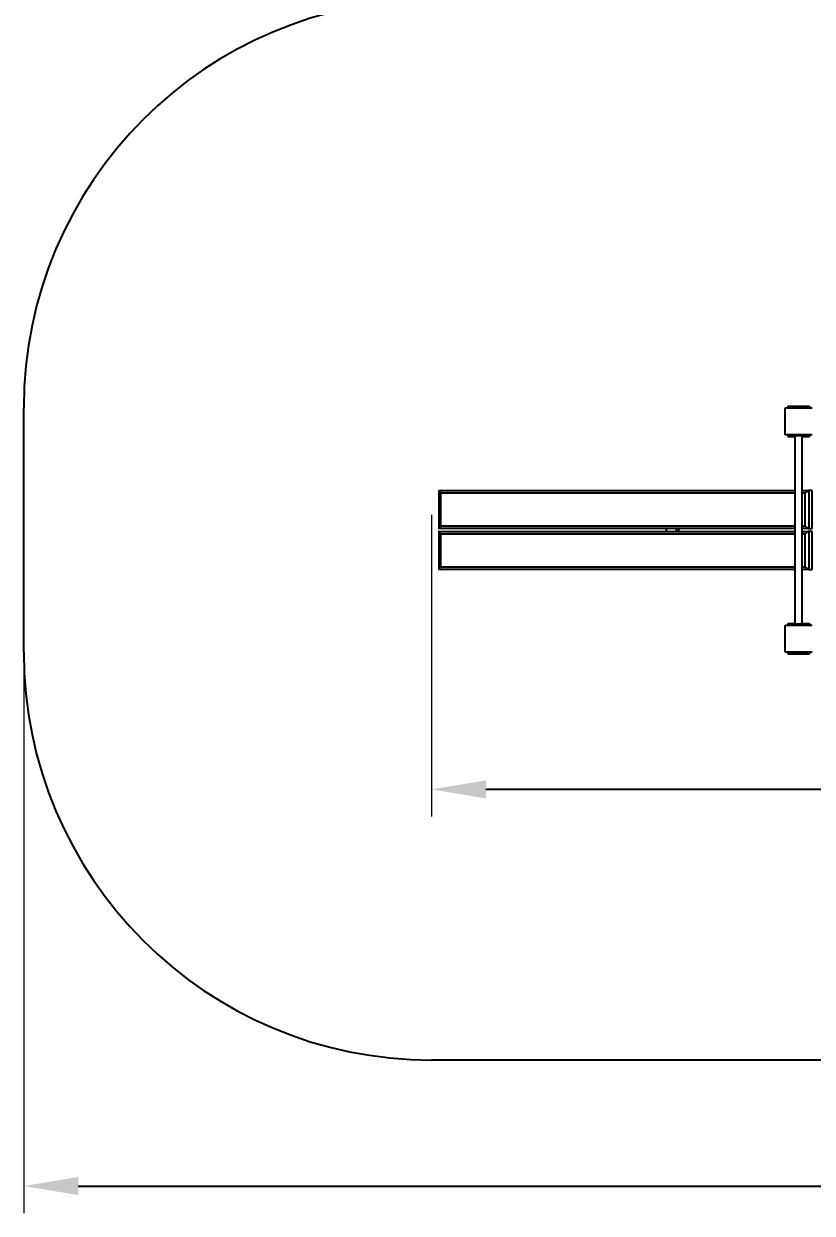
# Model space of a CAD drawing. Header units: millimetres. Extents: x -6755 to 6051, y -4026 to 4737.
# Drawn here: x -6755 to -3855, y -4026 to 349 of the extents above; entities that cross this region are included whole.
import ezdxf

# ---------------------------------------------------------------- set-up
doc = ezdxf.new("R2010")
doc.units = ezdxf.units.MM
for name, color, linetype in [('DiKom', 7, 'Continuous'), ('DIKOM_РАЗМЕР_ЗОНА', 7, 'Continuous'), ('DIKOM_РАЗМЕР_ОБЪЕКТА', 7, 'Continuous')]:
    doc.layers.add(name, color=color, linetype=linetype)
doc.styles.add('style1', font='arial.ttf', dxfattribs={"width": 0.8})
doc.dimstyles.new('1-50', dxfattribs={"dimtxt": 300, "dimasz": 200, "dimexe": 100, "dimexo": 0, "dimgap": 100, "dimtad": 1, "dimdec": 0, "dimtxsty": 'style1', "dimcen": 0, "dimclrd": 7, "dimclre": 7, "dimadec": 1, "dimazin": 2, "dimtfac": 1, "dimtdec": 0, "dimtmove": 0, "dimatfit": 3, "dimfxl": 0, "dimlwd": 25, "dimlwe": 18, "dimarcsym": 0})

# ---------------------------------------------------------------- blocks, each defined once
blk = doc.blocks.new('*D9')
at = {"layer": 'Defpoints', "color": 0, "transparency": 16777216}
for p in [(-5255, -1457), (3945, -1883.6), (-5255, -2467.3)]:
    blk.add_point(p, dxfattribs=at)
at = {"layer": 'DIKOM_РАЗМЕР_ОБЪЕКТА', "color": 7, "lineweight": 18, "transparency": 16777216}
for p, q in [((-5255, -1457), (-5255, -2567.3)), ((3945, -1883.6), (3945, -2567.3))]:
    blk.add_line(p, q, dxfattribs=at)
at = {"layer": 'DIKOM_РАЗМЕР_ОБЪЕКТА', "color": 7, "lineweight": 25, "transparency": 16777216}
blk.add_line((3745, -2467.3), (-5055, -2467.3), dxfattribs=at)
at = {"layer": 'DIKOM_РАЗМЕР_ОБЪЕКТА', "color": 7, "transparency": 16777216}
for points in [[(-5055, -2434), (-5055, -2500.6), (-5255, -2467.3)], [(3745, -2434), (3745, -2500.6), (3945, -2467.3)]]:
    blk.add_solid(points, dxfattribs=at)
at = {"layer": 'DIKOM_РАЗМЕР_ОБЪЕКТА', "color": 0, "transparency": 16777216, "insert": (-1405.6, -2214.1), "char_height": 300, "attachment_point": 5, "style": 'style1'}
blk.add_mtext('9200', dxfattribs=at)
blk = doc.blocks.new('*D11')
at = {"layer": 'Defpoints', "color": 0, "transparency": 16777216}
for p in [(-6755, -1512.9), (5445, -1512.9), (5445, -3926.5)]:
    blk.add_point(p, dxfattribs=at)
at = {"layer": 'DIKOM_РАЗМЕР_ЗОНА', "color": 7, "lineweight": 18, "transparency": 16777216}
for p, q in [((-6755, -1512.9), (-6755, -4026.5)), ((5445, -1512.9), (5445, -4026.5))]:
    blk.add_line(p, q, dxfattribs=at)
at = {"layer": 'DIKOM_РАЗМЕР_ЗОНА', "color": 7, "lineweight": 25, "transparency": 16777216}
blk.add_line((-6555, -3926.5), (5245, -3926.5), dxfattribs=at)
at = {"layer": 'DIKOM_РАЗМЕР_ЗОНА', "color": 7, "transparency": 16777216}
for points in [[(-6555, -3893.2), (-6555, -3959.8), (-6755, -3926.5)], [(5245, -3893.2), (5245, -3959.8), (5445, -3926.5)]]:
    blk.add_solid(points, dxfattribs=at)
at = {"layer": 'DIKOM_РАЗМЕР_ЗОНА', "color": 0, "transparency": 16777216, "insert": (-417.9, -3673.3), "char_height": 300, "attachment_point": 5, "style": 'style1'}
blk.add_mtext('12200', dxfattribs=at)

msp = doc.modelspace()

# ---------------------------------------------------------------- linework, layer by layer
for p, q in [((-3955, -1162.9), (-3955, -1062.9)), ((-3955, -1062.9), (-3955, -1062.9)), ((-3955, -1162.9), (-3955, -1062.9)), ((-3955, -1062.9), (-3945, -1062.9)), ((-3945, -1056.9), (-3945, -1062.9)), ((-3945, -1056.9), (-3925, -1056.9)), ((-3945, -1056.9), (-3945, -1062.9)), ((-3945, -1056.9), (-3945, -1056.9)), ((-3945, -1062.9), (-3855, -1062.9)), ((-3925, -1056.9), (-3925, -1062.9)), ((-3925, -1056.9), (-3885, -1056.9)), ((-3885, -1056.9), (-3885, -1062.9)), ((-3885, -1056.9), (-3865, -1056.9)), ((-3865, -1056.9), (-3865, -1062.9)), ((-3955, -1162.9), (-3955, -1162.9)), ((-3945, -1162.9), (-3955, -1162.9)), ((-3945, -1162.9), (-3945, -1168.9)), ((-3945, -1162.9), (-3945, -1168.9)), ((-3855, -1162.9), (-3945, -1162.9)), ((-3945, -1168.9), (-3925, -1168.9)), ((-3945, -1168.9), (-3945, -1168.9)), ((-3925, -1166.9), (-3925, -1162.9)), ((-3925, -1166.9), (-3925, -1162.9)), ((-3925, -1166.9), (-3925, -1162.9)), ((-3925, -1166.9), (-3925, -1162.9)), ((-3925, -1162.9), (-3925, -1168.9)), ((-3885, -1166.9), (-3925, -1166.9)), ((-3925, -1166.9), (-3925, -1166.9)), ((-3925, -1166.9), (-3925, -1166.9)), ((-3925, -1168.9), (-3918.5, -1168.9)), ((-3918.5, -1166.9), (-3918.5, -1858.9)), ((-3918.5, -1166.9), (-3918.5, -1858.9)), ((-3891.5, -1858.9), (-3891.5, -1166.9)), ((-3891.5, -1168.9), (-3885, -1168.9)), ((-3885, -1166.9), (-3885, -1162.9)), ((-3885, -1166.9), (-3885, -1168.9)), ((-3885, -1168.9), (-3865, -1168.9)), ((-3865, -1162.9), (-3865, -1168.9)), ((-5228.1, -1368.8), (-5228.1, -1507)), ((-5227.1, -1367.9), (-3918.5, -1367.9)), ((-5222.3, -1377.9), (-5222.3, -1497.9)), ((-3918.5, -1377.9), (-5222.3, -1377.9)), ((-3891.5, -1367.9), (-3867.7, -1367.9)), ((-3881, -1377.9), (-3891.5, -1377.9)), ((-3881, -1497.9), (-3881, -1377.9)), ((-3867.7, -1367.9), (-3867.7, -1507.9)), ((-3855, -1367.9), (-3867.7, -1367.9)), ((-3855, -1507.9), (-3855, -1367.9)), ((-5228.1, -1518.8), (-5228.1, -1657)), ((-3918.5, -1507.9), (-5227.1, -1507.9)), ((-5227.1, -1517.9), (-3918.5, -1517.9)), ((-5222.3, -1497.9), (-3918.5, -1497.9)), ((-5222.3, -1527.9), (-5222.3, -1647.9)), ((-3918.5, -1527.9), (-5222.3, -1527.9)), ((-4390.5, -1517.9), (-4390.5, -1507.9)), ((-4354.2, -1517.9), (-4354.2, -1507.9)), ((-4345.8, -1517.9), (-4345.8, -1507.9)), ((-3891.5, -1497.9), (-3881, -1497.9)), ((-3867.7, -1507.9), (-3891.5, -1507.9)), ((-3891.5, -1517.9), (-3867.7, -1517.9)), ((-3881, -1527.9), (-3891.5, -1527.9)), ((-3881, -1647.9), (-3881, -1527.9)), ((-3867.7, -1507.9), (-3855, -1507.9)), ((-3867.7, -1517.9), (-3867.7, -1657.9)), ((-3855, -1517.9), (-3867.7, -1517.9)), ((-3855, -1657.9), (-3855, -1517.9)), ((-3918.5, -1657.9), (-5227.1, -1657.9)), ((-5222.3, -1647.9), (-3918.5, -1647.9)), ((-3891.5, -1647.9), (-3881, -1647.9)), ((-3867.7, -1657.9), (-3891.5, -1657.9)), ((-3867.7, -1657.9), (-3855, -1657.9)), ((-3955, -1962.9), (-3955, -1862.9)), ((-3955, -1862.9), (-3945, -1862.9)), ((-3955, -1962.9), (-3955, -1862.9)), ((-3955, -1862.9), (-3955, -1862.9)), ((-3945, -1856.9), (-3945, -1862.9)), ((-3945, -1856.9), (-3925, -1856.9)), ((-3945, -1856.9), (-3945, -1862.9)), ((-3945, -1856.9), (-3945, -1856.9)), ((-3945, -1862.9), (-3855, -1862.9)), ((-3925, -1856.9), (-3925, -1862.9)), ((-3925, -1856.9), (-3918.5, -1856.9)), ((-3925, -1862.9), (-3925, -1858.9)), ((-3925, -1862.9), (-3925, -1858.9)), ((-3925, -1858.9), (-3925, -1858.9)), ((-3925, -1862.9), (-3925, -1858.9)), ((-3885, -1858.9), (-3925, -1858.9)), ((-3925, -1862.9), (-3925, -1858.9)), ((-3925, -1858.9), (-3925, -1858.9)), ((-3891.5, -1856.9), (-3885, -1856.9)), ((-3885, -1856.9), (-3865, -1856.9)), ((-3885, -1856.9), (-3885, -1858.9)), ((-3885, -1862.9), (-3885, -1858.9)), ((-3865, -1856.9), (-3865, -1862.9)), ((-3945, -1962.9), (-3955, -1962.9)), ((-3955, -1962.9), (-3955, -1962.9)), ((-3945, -1962.9), (-3945, -1968.9)), ((-3945, -1962.9), (-3945, -1968.9)), ((-3855, -1962.9), (-3945, -1962.9)), ((-3945, -1968.9), (-3925, -1968.9)), ((-3945, -1968.9), (-3945, -1968.9)), ((-3925, -1962.9), (-3925, -1968.9)), ((-3925, -1968.9), (-3885, -1968.9)), ((-3885, -1962.9), (-3885, -1968.9)), ((-3885, -1968.9), (-3865, -1968.9)), ((-3865, -1962.9), (-3865, -1968.9))]:
    msp.add_line(p, q)
for centre, major_axis, start_param, end_param in [((-5218.1, -1377.9), (9.76, -9.76), 2.923427, 4.494223), ((-3876.7, -1377.9), (9.76, 9.76), 0.218166, 1.788962), ((-5218.1, -1497.9), (9.76, 9.76), 1.788962, 3.359759), ((-5218.1, -1527.9), (9.76, -9.76), 2.923427, 4.494223), ((-3876.7, -1497.9), (9.76, -9.76), 4.494223, 6.065019), ((-3876.7, -1527.9), (9.76, 9.76), 0.218166, 1.788962), ((-5218.1, -1647.9), (9.76, 9.76), 1.788962, 3.359759), ((-3876.7, -1647.9), (9.76, -9.76), 4.494223, 6.065019)]:
    msp.add_ellipse(centre, major_axis=major_axis, ratio=0.221695, start_param=start_param, end_param=end_param)
at = {"layer": 'DiKom', "color": 3}
for p, q in [((-6755, -1962.9), (-6755, -1062.9)), ((-1355, -3462.9), (-5255, -3462.9))]:
    msp.add_line(p, q, dxfattribs=at)
for centre, start, end in [((-5255, -1062.9), 90, 180), ((-5255, -1962.9), 180, 270)]:
    msp.add_arc(centre, 1500, start, end, dxfattribs=at)

# ---------------------------------------------------------------- dimensions: what is measured, and where the dimension line sits
at = {"layer": 'DIKOM_РАЗМЕР_ЗОНА'}
dim = msp.add_linear_dim(base=(5445, -3926.5), p1=(-6755, -1512.9), p2=(5445, -1512.9), dimstyle='1-50', dxfattribs=at)
dim.commit()
dim.dimension.update_dxf_attribs({"geometry": '*D11', "text_midpoint": (-417.9, -3926.5), "dimtype": 160})
at = {"layer": 'DIKOM_РАЗМЕР_ОБЪЕКТА'}
dim = msp.add_linear_dim(base=(-5255, -2467.3), p1=(3945, -1883.6), p2=(-5255, -1457), dimstyle='1-50', dxfattribs=at)
dim.commit()
dim.dimension.update_dxf_attribs({"geometry": '*D9', "text_midpoint": (-1405.6, -2467.3), "dimtype": 160})

doc.saveas('drawing.dxf')
